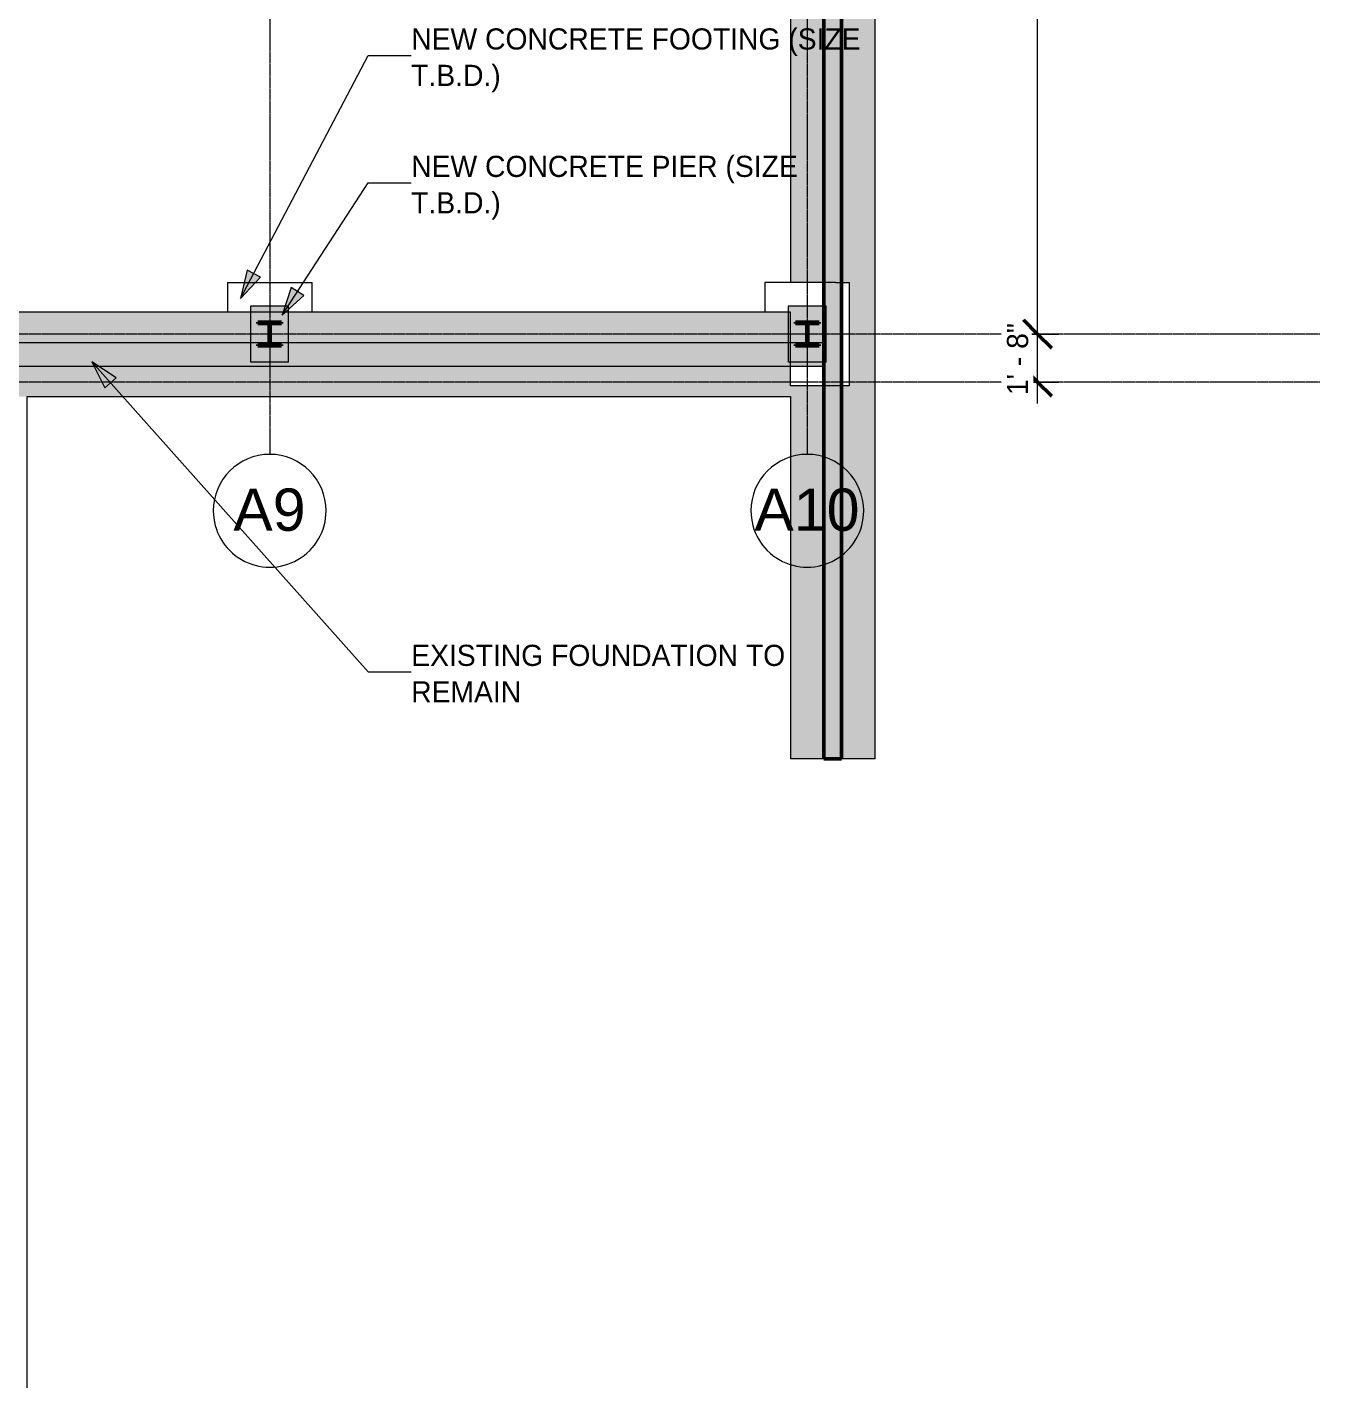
# Model space of a CAD drawing. Header units: inches. Extents: x -4066 to -1367, y 10278 to 12022.
# Drawn here: x -1924 to -1374, y 10373 to 10951 of the extents above; entities that cross this region are included whole.
import ezdxf

# ---------------------------------------------------------------- set-up
doc = ezdxf.new("R2010")
doc.units = ezdxf.units.IN
doc.header["$MEASUREMENT"] = 0
doc.linetypes.add('Grid Line 1_2_', pattern=[0.875, 0.5, -0.125, 0.125, -0.125])
for name, color, linetype, lineweight in [('A-ANNO-DIMS', 211, 'Continuous', 9), ('A-ANNO-DIMS-96', 211, 'Continuous', 9), ('A-WALL-2', 163, 'Continuous', 50), ('G-ANNO-TEXT', 231, 'Continuous', 9), ('S-COLS-3', 52, 'Continuous', 9), ('S-COLS-4', 52, 'Continuous', 50), ('S-FNDN', 32, 'Continuous', 13), ('S-FNDN-11', 9, 'Continuous', 13), ('S-FNDN-6', 151, 'Continuous', 13), ('S-FNDN-7', 173, 'Continuous', 13), ('S-FNDN-9', 161, 'Continuous', 13), ('S-GRID-1', 1, 'Grid Line 1_2_', 9), ('S-GRID-IDEN', 1, 'Continuous', 9)]:
    doc.layers.add(name, color=color, linetype=linetype, lineweight=lineweight)
for name, color, linetype, lineweight, transparency in [('A-WALL-PATT-1', 251, 'Continuous', 13, 0.4), ('S-FNDN-2', 10, 'Continuous', 13, 0.6), ('S-FNDN-3', 32, 'Continuous', 13, 0.4), ('S-FNDN-4', 50, 'Continuous', 13, 0.6), ('S-FNDN-5', 50, 'Continuous', 13, 0.4)]:
    doc.layers.add(name, color=color, linetype=linetype, lineweight=lineweight, transparency=transparency)
doc.styles.add('Arial', font='arial.ttf', dxfattribs={"height": 18})
doc.styles.add('Century Gothic', font='ufonts.com_century-gothic.ttf', dxfattribs={"height": 9})
doc.dimstyles.new('OD__1__Tol__', dxfattribs={"dimscale": 12, "dimtxt": 9.397514, "dimasz": 1, "dimexe": 0.75, "dimexo": 0.5, "dimgap": 0.125, "dimtad": 1, "dimdec": 0, "dimzin": 3, "dimdsep": 46, "dimlunit": 4, "dimtxsty": 'Century Gothic', "dimblk1": 'OBLIQUE', "dimblk2": 'OBLIQUE', "dimsah": 1, "dimcen": 0.09, "dimdle": 0.75, "dimazin": 0, "dimtfac": 1, "dimtdec": 4, "dimtix": 1, "dimtmove": 0, "dimatfit": 3, "dimfxl": 1, "dimtvp": 1, "dimtfill": 1, "dimfrac": 2, "dimtolj": 1, "dimtzin": 0, "dimarcsym": 2})
pattern_1 = [(45, (0, 0), (-9.503515, 9.503515), []), (45, (0, 14.4), (-9.503515, 9.503515), [])]

# ---------------------------------------------------------------- blocks, each defined once
blk = doc.blocks.new('Grid - Grid Head - Circle-50561-STRUCTURAL SCHEMATIC - 1ST FLOOR')
at = {"layer": 'S-GRID-IDEN'}
for start, end in [(360, 180), (180, 360)]:
    blk.add_arc((0, 0), 0.25, start, end, dxfattribs=at)
blk = doc.blocks.new('DIMBLOCK12-STRUCTURAL SCHEMATIC - 1ST FLOOR')
at = {"layer": 'A-ANNO-DIMS-96', "lineweight": 50}
for p, q in [((-1494.46, 10820.89), (-1500.46, 10826.89)), ((-1494.46, 10820.89), (-1488.46, 10814.89)), ((-1494.46, 10800.4), (-1500.46, 10806.4)), ((-1494.46, 10800.4), (-1488.46, 10794.4))]:
    blk.add_line(p, q, dxfattribs=at)
at = {"layer": 'A-ANNO-DIMS-96'}
for p, q in [((-1496.95, 10820.89), (-1485.46, 10820.89)), ((-1494.46, 10820.89), (-1496.95, 10820.89)), ((-1494.46, 10791.4), (-1494.46, 10820.89)), ((-1496.95, 10800.4), (-1485.46, 10800.4)), ((-1494.46, 10800.4), (-1496.95, 10800.4))]:
    blk.add_line(p, q, dxfattribs=at)
at = {"layer": 'A-ANNO-DIMS-96', "color": 0, "insert": (-1507.5, 10794.9), "char_height": 9, "width": 37.7691, "attachment_point": 1, "rotation": 90, "line_spacing_factor": 0.984502, "style": 'Century Gothic', "bg_fill": 3, "box_fill_scale": 1.25, "bg_fill_color": 256, "bg_fill_true_color": 13158600, "bg_fill_transparency": 0}
blk.add_mtext('1\' - 8"', dxfattribs=at)
blk = doc.blocks.new('_Oblique')
at = {"color": 0, "linetype": 'ByBlock', "lineweight": -2}
blk.add_line((-0.5, -0.5), (0.5, 0.5), dxfattribs=at)
blk = doc.blocks.new('DIMBLOCK13-STRUCTURAL SCHEMATIC - 1ST FLOOR')
at = {"layer": 'A-ANNO-DIMS-96', "lineweight": 50}
for p, q in [((-1494.46, 11161.4), (-1500.46, 11167.4)), ((-1494.46, 11161.4), (-1488.46, 11155.4)), ((-1494.46, 10820.89), (-1500.46, 10826.89)), ((-1494.46, 10820.89), (-1488.46, 10814.89))]:
    blk.add_line(p, q, dxfattribs=at)
at = {"layer": 'A-ANNO-DIMS-96'}
for p, q in [((-1496.95, 11161.4), (-1485.46, 11161.4)), ((-1494.46, 11161.4), (-1496.95, 11161.4)), ((-1494.46, 10820.89), (-1494.46, 11161.4)), ((-1496.95, 10820.89), (-1485.46, 10820.89)), ((-1494.46, 10820.89), (-1496.95, 10820.89))]:
    blk.add_line(p, q, dxfattribs=at)
at = {"layer": 'A-ANNO-DIMS-96', "color": 0, "insert": (-1507.5, 10971.9), "char_height": 9, "width": 46.1821, "attachment_point": 1, "rotation": 90, "line_spacing_factor": 0.984502, "style": 'Century Gothic', "bg_fill": 3, "box_fill_scale": 1.25, "bg_fill_color": 256, "bg_fill_true_color": 13158600, "bg_fill_transparency": 0}
blk.add_mtext('28\' - 5"', dxfattribs=at)

msp = doc.modelspace()

# ---------------------------------------------------------------- hatches: boundary and pattern name
at = {"layer": 'A-WALL-PATT-1'}
msp.add_hatch(color=256, dxfattribs=at).paths.add_polyline_path([(-1577.83, 10640.15), (-1577.83, 11774.15), (-1585.45, 11774.15), (-1585.45, 10640.15)], flags=0)
at = {"layer": 'G-ANNO-TEXT'}
for points in [[(-1833.57, 10835.98), (-1825.15, 10845.12), (-1830.84, 10848.1)], [(-1815.94, 10828.95), (-1806.7, 10837.25), (-1812.09, 10840.76)], [(-1896.94, 10809.04), (-1891.35, 10797.95), (-1886.56, 10802.23)]]:
    msp.add_hatch(color=256, dxfattribs=at).paths.add_polyline_path(points, flags=0)
at = {"layer": 'S-COLS-3'}
h = msp.add_hatch(dxfattribs=at)
h.set_pattern_fill('FP_2', color=256, style=0, pattern_type=2)
h.set_pattern_definition(pattern_1)
h.paths.add_polyline_path([(-1826.2, 10815.9), (-1816.2, 10815.9), (-1816.2, 10816.46), (-1820.34, 10816.46), (-1820.83, 10816.66), (-1821.03, 10817.15), (-1821.03, 10824.63), (-1820.83, 10825.12), (-1820.34, 10825.32), (-1816.2, 10825.32), (-1816.2, 10825.88), (-1826.2, 10825.88), (-1826.2, 10825.32), (-1822.06, 10825.32), (-1821.58, 10825.12), (-1821.37, 10824.63), (-1821.37, 10817.15), (-1821.58, 10816.66), (-1822.06, 10816.46), (-1826.2, 10816.46)], flags=0)
h = msp.add_hatch(dxfattribs=at)
h.set_pattern_fill('FP_2', color=256, style=0, pattern_type=2)
h.set_pattern_definition(pattern_1)
h.paths.add_polyline_path([(-1587.45, 10815.9), (-1587.45, 10816.46), (-1591.59, 10816.46), (-1592.08, 10816.66), (-1592.28, 10817.15), (-1592.28, 10824.63), (-1592.08, 10825.12), (-1591.59, 10825.32), (-1587.45, 10825.32), (-1587.45, 10825.88), (-1597.45, 10825.88), (-1597.45, 10825.32), (-1593.31, 10825.32), (-1592.83, 10825.12), (-1592.62, 10824.63), (-1592.62, 10817.15), (-1592.83, 10816.66), (-1593.31, 10816.46), (-1597.45, 10816.46), (-1597.45, 10815.9)], flags=0)
at = {"layer": 'S-FNDN-2'}
msp.add_hatch(color=256, dxfattribs=at).paths.add_polyline_path([(-1935.57, 10794.27), (-1599.64, 10794.27), (-1599.64, 10808.89), (-1600.45, 10808.89), (-1600.45, 10830.27), (-1813.2, 10830.27), (-1813.2, 10808.89), (-1829.2, 10808.89), (-1829.2, 10830.27), (-1960.39, 10830.27), (-1960.39, 10794.27), (-1946.2, 10794.27), (-1946.2, 10794.57), (-1947.34, 10795.45), (-1948.45, 10796.9), (-1949.15, 10798.58), (-1949.39, 10800.4), (-1949.15, 10802.21), (-1948.45, 10803.9), (-1947.34, 10805.35), (-1946.2, 10806.22), (-1946.2, 10815.9), (-1938.58, 10815.9), (-1938.58, 10806.22), (-1937.44, 10805.35), (-1936.33, 10803.9), (-1935.63, 10802.21), (-1935.39, 10800.4), (-1935.63, 10798.58), (-1936.33, 10796.9), (-1937.44, 10795.45), (-1938.58, 10794.57), (-1938.58, 10794.27), (-1936.33, 10794.27)], flags=0)
h = msp.add_hatch(color=256, dxfattribs=at)
h.paths.add_polyline_path([(-1816.2, 10808.89), (-1813.2, 10808.89), (-1813.2, 10830.27), (-1829.2, 10830.27), (-1829.2, 10808.89), (-1820.34, 10808.89)], flags=0)
h.paths.add_polyline_path([(-1599.64, 10808.89), (-1599.64, 10830.27), (-1600.45, 10830.27), (-1600.45, 10808.89)], flags=0)
h.paths.add_polyline_path([(-1822.06, 10815.9), (-1826.2, 10815.9), (-1826.2, 10816.46), (-1822.06, 10816.46), (-1821.58, 10816.66), (-1821.37, 10817.15), (-1821.37, 10824.63), (-1821.58, 10825.12), (-1822.06, 10825.32), (-1826.2, 10825.32), (-1826.2, 10825.88), (-1816.2, 10825.88), (-1816.2, 10825.32), (-1820.34, 10825.32), (-1820.83, 10825.12), (-1821.03, 10824.63), (-1821.03, 10817.15), (-1820.83, 10816.66), (-1820.34, 10816.46), (-1816.2, 10816.46), (-1816.2, 10815.9), (-1820.34, 10815.9)], flags=0)
at = {"layer": 'S-FNDN-3'}
h = msp.add_hatch(color=256, dxfattribs=at)
h.paths.add_polyline_path([(-1829.2, 10808.89), (-1813.2, 10808.89), (-1813.2, 10832.89), (-1829.2, 10832.89), (-1829.2, 10815.61)], flags=0)
h.paths.add_polyline_path([(-1816.2, 10815.9), (-1826.2, 10815.9), (-1826.2, 10816.46), (-1822.06, 10816.46), (-1821.58, 10816.66), (-1821.37, 10817.15), (-1821.37, 10824.63), (-1821.58, 10825.12), (-1822.06, 10825.32), (-1826.2, 10825.32), (-1826.2, 10825.88), (-1816.2, 10825.88), (-1816.2, 10825.32), (-1820.34, 10825.32), (-1820.83, 10825.12), (-1821.03, 10824.63), (-1821.03, 10817.15), (-1820.83, 10816.66), (-1820.34, 10816.46), (-1816.2, 10816.46)], flags=0)
h = msp.add_hatch(color=256, dxfattribs=at)
h.paths.add_polyline_path([(-1600.45, 10808.89), (-1585.45, 10808.89), (-1585.45, 10832.89), (-1600.45, 10832.89), (-1600.45, 10815.61)], flags=0)
h.paths.add_polyline_path([(-1597.45, 10815.9), (-1597.45, 10816.46), (-1593.31, 10816.46), (-1592.83, 10816.66), (-1592.62, 10817.15), (-1592.62, 10824.63), (-1592.83, 10825.12), (-1593.31, 10825.32), (-1597.45, 10825.32), (-1597.45, 10825.88), (-1587.45, 10825.88), (-1587.45, 10825.32), (-1591.59, 10825.32), (-1592.08, 10825.12), (-1592.28, 10824.63), (-1592.28, 10817.15), (-1592.08, 10816.66), (-1591.59, 10816.46), (-1587.45, 10816.46), (-1587.45, 10815.9), (-1593.31, 10815.9)], flags=0)
msp.add_hatch(color=256, dxfattribs=at).paths.add_polyline_path([(-1584.45, 10808.89), (-1584.45, 10832.89), (-1585.45, 10832.89), (-1585.45, 10808.89)], flags=0)
at = {"layer": 'S-FNDN-4'}
h = msp.add_hatch(color=256, dxfattribs=at)
h.paths.add_polyline_path([(-1577.83, 10640.15), (-1577.83, 10798.89), (-1585.45, 10798.89), (-1585.45, 10640.15)], flags=0)
h.paths.add_polyline_path([(-1577.83, 10842.89), (-1577.83, 11137.4), (-1585.45, 11137.4), (-1585.45, 11050.4), (-1599.64, 11050.4), (-1599.64, 11047.28), (-1585.45, 11047.28), (-1585.45, 11042.78), (-1599.64, 11042.78), (-1599.64, 11039.65), (-1585.45, 11039.65), (-1585.45, 11002.4), (-1599.64, 11002.4), (-1599.64, 10994.78), (-1585.45, 10994.78), (-1585.45, 10842.89), (-1580.35, 10842.89)], flags=0)
h.paths.add_polyline_path([(-1584.62, 11185.4), (-1577.83, 11185.4), (-1577.83, 11378.4), (-1585.45, 11378.4), (-1585.45, 11260.27), (-1599.64, 11260.27), (-1599.64, 11252.65), (-1585.45, 11252.65), (-1585.45, 11185.4)], flags=0)
h.paths.add_polyline_path([(-1585.45, 11406.76), (-1585.45, 11411.51), (-1599.64, 11411.47), (-1599.64, 11406.76), (-1593.15, 11406.76), (-1593.31, 11406.83), (-1597.45, 11406.83), (-1597.45, 11407.39), (-1587.45, 11407.38), (-1587.45, 11406.83), (-1591.59, 11406.83), (-1591.75, 11406.76), (-1585.47, 11406.76)], flags=0)
h.paths.add_polyline_path([(-1577.83, 11426.4), (-1577.83, 11774.15), (-1585.45, 11774.15), (-1585.45, 11763.4), (-1584.45, 11763.4), (-1584.45, 11736.52), (-1585.45, 11736.52), (-1585.45, 11426.4), (-1582.91, 11426.4)], flags=0)
h = msp.add_hatch(color=256, dxfattribs=at)
h.paths.add_polyline_path([(-1585.45, 10640.15), (-1585.45, 10798.89), (-1599.64, 10798.89), (-1599.64, 10640.15)], flags=0)
h.paths.add_polyline_path([(-1577.83, 10640.15), (-1563.64, 10640.15), (-1563.64, 11774.15), (-1577.83, 11774.15), (-1577.83, 10842.89), (-1574.45, 10842.89), (-1574.45, 10798.89), (-1577.83, 10798.89), (-1577.83, 10700.89)], flags=0)
h.paths.add_polyline_path([(-1585.45, 10842.89), (-1585.45, 10994.78), (-1599.64, 10994.78), (-1599.64, 10842.89)], flags=0)
h.paths.add_polyline_path([(-1585.45, 11002.4), (-1585.45, 11039.65), (-1599.64, 11039.65), (-1599.64, 11002.4)], flags=0)
h.paths.add_polyline_path([(-1585.45, 11050.4), (-1585.45, 11252.65), (-1599.64, 11252.65), (-1599.64, 11050.4)], flags=0)
h.paths.add_polyline_path([(-1587.45, 11156.41), (-1597.45, 11156.41), (-1597.45, 11156.96), (-1593.31, 11156.96), (-1592.83, 11157.17), (-1592.62, 11157.66), (-1592.62, 11165.14), (-1592.83, 11165.62), (-1593.31, 11165.83), (-1597.45, 11165.83), (-1597.45, 11166.39), (-1587.45, 11166.39), (-1587.45, 11165.83), (-1591.59, 11165.83), (-1592.08, 11165.62), (-1592.28, 11165.14), (-1592.28, 11157.66), (-1592.08, 11157.17), (-1591.59, 11156.96), (-1587.45, 11156.96)], flags=0)
h.paths.add_polyline_path([(-1599.64, 11260.27), (-1585.45, 11260.27), (-1585.45, 11406.76), (-1591.75, 11406.76), (-1592.08, 11406.62), (-1592.28, 11406.14), (-1592.28, 11398.66), (-1592.08, 11398.17), (-1591.59, 11397.96), (-1587.45, 11397.96), (-1587.45, 11397.41), (-1597.45, 11397.41), (-1597.45, 11397.96), (-1593.31, 11397.96), (-1592.83, 11398.17), (-1592.62, 11398.66), (-1592.62, 11406.14), (-1592.83, 11406.62), (-1593.15, 11406.76), (-1599.64, 11406.76), (-1599.64, 11329.14)], flags=0)
h.paths.add_polyline_path([(-1599.64, 11411.51), (-1585.45, 11411.51), (-1585.45, 11736.52), (-1599.64, 11736.52), (-1599.64, 11426.4)], flags=0)
h.paths.add_polyline_path([(-1599.35, 11763.4), (-1585.45, 11763.4), (-1585.45, 11774.15), (-1599.64, 11774.15), (-1599.64, 11763.4)], flags=0)
at = {"layer": 'S-FNDN-5'}
msp.add_hatch(color=256, dxfattribs=at).paths.add_polyline_path([(-1938.58, 10807.27), (-1585.45, 10807.27), (-1585.45, 10817.27), (-1592.28, 10817.27), (-1592.28, 10817.15), (-1592.08, 10816.66), (-1591.59, 10816.46), (-1587.45, 10816.46), (-1587.45, 10815.9), (-1597.45, 10815.9), (-1597.45, 10816.46), (-1593.31, 10816.46), (-1592.83, 10816.66), (-1592.62, 10817.15), (-1592.62, 10817.27), (-1821.03, 10817.27), (-1821.03, 10817.15), (-1820.83, 10816.66), (-1820.34, 10816.46), (-1816.2, 10816.46), (-1816.2, 10815.9), (-1826.2, 10815.9), (-1826.2, 10816.46), (-1822.06, 10816.46), (-1821.58, 10816.66), (-1821.37, 10817.15), (-1821.37, 10817.27), (-1938.58, 10817.27), (-1938.58, 10815.9)], flags=0)

# ---------------------------------------------------------------- linework, layer by layer
at = {"layer": 'A-WALL-2'}
for p, q in [((-1577.83, 10640.15), (-1577.83, 11774.15)), ((-1585.45, 10994.78), (-1585.45, 10640.15)), ((-1585.45, 10640.15), (-1577.83, 10640.15))]:
    msp.add_line(p, q, dxfattribs=at)
at = {"layer": 'G-ANNO-TEXT'}
for p, q in [((-1833.57, 10835.98), (-1779.31, 10939.44)), ((-1779.31, 10939.44), (-1761, 10939.44)), ((-1815.94, 10828.95), (-1779.31, 10885.24)), ((-1779.31, 10885.24), (-1761, 10885.24)), ((-1830.84, 10848.1), (-1833.57, 10835.98)), ((-1825.15, 10845.12), (-1830.84, 10848.1)), ((-1833.57, 10835.98), (-1825.15, 10845.12)), ((-1812.09, 10840.76), (-1815.94, 10828.95)), ((-1815.94, 10828.95), (-1806.7, 10837.25)), ((-1806.7, 10837.25), (-1812.09, 10840.76)), ((-1896.94, 10809.04), (-1891.35, 10797.95)), ((-1886.56, 10802.23), (-1896.94, 10809.04)), ((-1896.94, 10809.04), (-1779.31, 10677.19)), ((-1891.35, 10797.95), (-1886.56, 10802.23)), ((-1779.31, 10677.19), (-1761, 10677.19))]:
    msp.add_line(p, q, dxfattribs=at)
at = {"layer": 'S-COLS-4'}
for p, q in [((-1816.2, 10825.88), (-1826.2, 10825.88)), ((-1826.2, 10825.88), (-1826.2, 10825.32)), ((-1826.2, 10825.32), (-1822.06, 10825.32)), ((-1821.37, 10824.63), (-1821.37, 10817.15)), ((-1821.03, 10817.15), (-1821.03, 10824.63)), ((-1820.34, 10825.32), (-1816.2, 10825.32)), ((-1816.2, 10825.32), (-1816.2, 10825.88)), ((-1587.45, 10825.88), (-1597.45, 10825.88)), ((-1597.45, 10825.88), (-1597.45, 10825.32)), ((-1597.45, 10825.32), (-1593.31, 10825.32)), ((-1592.62, 10824.63), (-1592.62, 10817.15)), ((-1592.28, 10817.15), (-1592.28, 10824.63)), ((-1591.59, 10825.32), (-1587.45, 10825.32)), ((-1587.45, 10825.32), (-1587.45, 10825.88)), ((-1822.06, 10816.46), (-1826.2, 10816.46)), ((-1826.2, 10816.46), (-1826.2, 10815.9)), ((-1826.2, 10815.9), (-1816.2, 10815.9)), ((-1816.2, 10816.46), (-1820.34, 10816.46)), ((-1816.2, 10815.9), (-1816.2, 10816.46)), ((-1593.31, 10816.46), (-1597.45, 10816.46)), ((-1597.45, 10816.46), (-1597.45, 10815.9)), ((-1597.45, 10815.9), (-1587.45, 10815.9)), ((-1587.45, 10816.46), (-1591.59, 10816.46)), ((-1587.45, 10815.9), (-1587.45, 10816.46))]:
    msp.add_line(p, q, dxfattribs=at)
for centre, start, end in [((-1822.06, 10824.63), 0, 90), ((-1820.34, 10824.63), 90, 180), ((-1593.31, 10824.63), 0, 90), ((-1591.59, 10824.63), 90, 180), ((-1822.06, 10817.15), 270, 0), ((-1820.34, 10817.15), 180, 270), ((-1593.31, 10817.15), 270, 0), ((-1591.59, 10817.15), 180, 270)]:
    msp.add_arc(centre, 0.691, start, end, dxfattribs=at)
at = {"layer": 'S-FNDN'}
for p, q in [((-1839.2, 10842.89), (-1803.2, 10842.89)), ((-1839.2, 10842.89), (-1839.2, 10830.27)), ((-1803.2, 10830.27), (-1803.2, 10842.89)), ((-1581.7, 10842.89), (-1610.45, 10842.89)), ((-1610.45, 10842.89), (-1610.45, 10830.27)), ((-1580.35, 10842.89), (-1574.45, 10842.89)), ((-1574.45, 10798.89), (-1574.45, 10842.89)), ((-1829.2, 10808.89), (-1829.2, 10832.89)), ((-1829.2, 10832.89), (-1813.2, 10832.89)), ((-1813.2, 10808.89), (-1813.2, 10832.89)), ((-1600.45, 10808.89), (-1600.45, 10832.89)), ((-1600.45, 10832.89), (-1584.45, 10832.89)), ((-1584.45, 10808.89), (-1584.45, 10832.89)), ((-1599.64, 10830.27), (-1600.45, 10830.27)), ((-1813.2, 10808.89), (-1829.2, 10808.89)), ((-1584.45, 10808.89), (-1600.45, 10808.89)), ((-1580.86, 10798.89), (-1599.64, 10798.89)), ((-1574.45, 10798.89), (-1580.78, 10798.89))]:
    msp.add_line(p, q, dxfattribs=at)
at = {"layer": 'S-FNDN-11'}
for p, q in [((-1580.35, 10842.89), (-1581.6, 10842.89)), ((-1600.45, 10830.27), (-1610.45, 10830.27))]:
    msp.add_line(p, q, dxfattribs=at)
at = {"layer": 'S-FNDN-6'}
msp.add_line((-1938.58, 10807.27), (-1585.45, 10807.27), dxfattribs=at)
at = {"layer": 'S-FNDN-7'}
for p, q in [((-1563.64, 10640.15), (-1563.64, 11774.15)), ((-1599.64, 11252.65), (-1599.64, 10842.89)), ((-1938.58, 10817.27), (-1821.37, 10817.27)), ((-1821.04, 10817.27), (-1592.62, 10817.27)), ((-1592.29, 10817.27), (-1585.45, 10817.27)), ((-1599.64, 10798.89), (-1599.64, 10808.89)), ((-1924.39, 10794.27), (-1599.64, 10794.27)), ((-1924.39, 10372.58), (-1924.39, 10794.27)), ((-1599.64, 10794.27), (-1599.64, 10640.15)), ((-1563.64, 10640.15), (-1599.64, 10640.15))]:
    msp.add_line(p, q, dxfattribs=at)
at = {"layer": 'S-FNDN-9'}
for p, q in [((-1610.45, 10830.27), (-1960.39, 10830.27)), ((-1599.64, 10808.89), (-1599.64, 10830.27))]:
    msp.add_line(p, q, dxfattribs=at)
at = {"layer": 'S-GRID-1'}
for p, q in [((-1821.2, 11973.42), (-1821.2, 10769.7)), ((-1592.45, 11973.42), (-1592.45, 10769.7)), ((-1374.38, 10820.89), (-3914.18, 10820.89)), ((-1374.38, 10800.4), (-3914.18, 10800.4))]:
    msp.add_line(p, q, dxfattribs=at)

# ---------------------------------------------------------------- block references
at = {"layer": 'S-GRID-IDEN', "xscale": 95.99999999999994, "yscale": 95.99999999999994, "zscale": 95.99999999999994, "rotation": 180}
for p in [(-1821.2, 10745.7), (-1592.45, 10745.7)]:
    msp.add_blockref('Grid - Grid Head - Circle-50561-STRUCTURAL SCHEMATIC - 1ST FLOOR', p, dxfattribs=at)

# ---------------------------------------------------------------- texts
at = {"layer": 'G-ANNO-TEXT', "char_height": 9, "attachment_point": 1, "style": 'Century Gothic'}
for s, insert, width in [('NEW CONCRETE FOOTING (SIZE', (-1761, 10950.94), 232.098), ('T.B.D.)', (-1761, 10935.44), 45.147), ('NEW CONCRETE PIER (SIZE', (-1761, 10896.73), 193.011), ('T.B.D.)', (-1761, 10881.23), 45.147), ('EXISTING FOUNDATION TO', (-1761, 10688.69), 195.132), ('REMAIN', (-1761, 10673.19), 59.388)]:
    msp.add_mtext(s, dxfattribs=dict(at, insert=insert, width=width))
at = {"layer": 'S-GRID-IDEN', "char_height": 18, "attachment_point": 1, "style": 'Arial'}
for s, insert, width in [('A9', (-1836.69, 10755.18), 37.269), ('A10', (-1614.96, 10755.18), 54.237)]:
    msp.add_mtext(s, dxfattribs=dict(at, insert=insert, width=width))

# ---------------------------------------------------------------- next in the draw order: dimensions: what is measured, and where the dimension line sits
at = {"layer": 'A-ANNO-DIMS'}
dim = msp.add_linear_dim(base=(-1494.46, 10820.89), p1=(-1502.95, 10800.4), p2=(-1502.95, 10820.89), angle=90, dimstyle='OD__1__Tol__', override={"dimpost": '<>', "dimfxl": 20.492471}, dxfattribs=at)
dim.commit()
dim.dimension.update_dxf_attribs({"geometry": 'DIMBLOCK12-STRUCTURAL SCHEMATIC - 1ST FLOOR', "text_midpoint": (-1500.69, 10810.64)})

# ---------------------------------------------------------------- next in the draw order: dimensions: what is measured, and where the dimension line sits
dim = msp.add_linear_dim(base=(-1494.46, 11161.4), p1=(-1502.95, 10820.89), p2=(-1502.95, 11161.4), angle=90, dimstyle='OD__1__Tol__', override={"dimpost": '<>', "dimfxl": 340.507529}, dxfattribs=at)
dim.commit()
dim.dimension.update_dxf_attribs({"geometry": 'DIMBLOCK13-STRUCTURAL SCHEMATIC - 1ST FLOOR', "text_midpoint": (-1500.69, 10991.14)})

doc.saveas('drawing.dxf')
